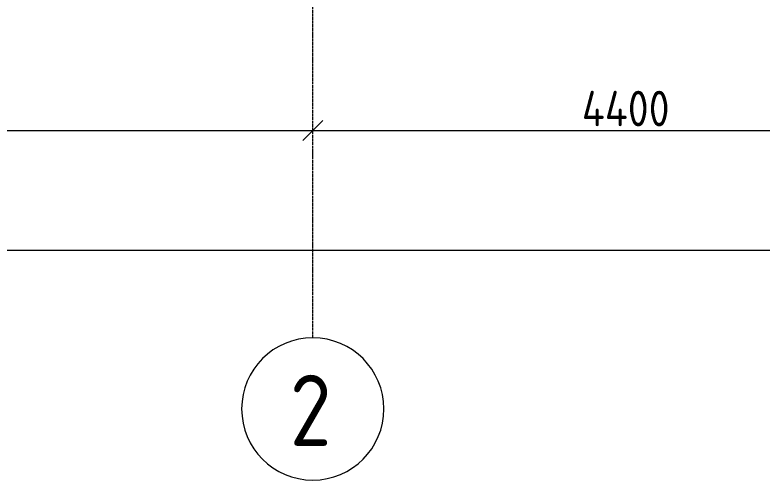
# Model space of a CAD drawing. Header units: millimetres. Extents: x -60946 to 138510, y -262288 to 24501.
# Drawn here: x -15684 to -10432, y -109923 to -106653 of the extents above; entities that cross this region are included whole.
import ezdxf

# ---------------------------------------------------------------- set-up
doc = ezdxf.new("R2010")
doc.units = ezdxf.units.MM
doc.linetypes.add('ADSK_Линия сетки', pattern=[25, 20, -2.5, 0, -2.5])
doc.layers.add('Оси', color=7, linetype='Continuous', lineweight=9)
doc.layers.add('Размеры', color=7, linetype='Continuous', lineweight=9)
doc.styles.add('GOST Common', font='', dxfattribs={"width": 0.9, "height": 500})
doc.styles.add('GOST Common_2', font='', dxfattribs={"width": 0.9, "height": 250})
doc.styles.get('GOST Common').set_extended_font_data('GOST Common')
doc.styles.get('GOST Common_2').set_extended_font_data('GOST Common')
doc.dimstyles.new('ADSK_Основной_2_5_мм', dxfattribs={"dimscale": 304.8, "dimtxt": 251.428749, "dimasz": 0.463911, "dimexe": 0.492126, "dimexo": 0.984252, "dimgap": 0.098425, "dimtad": 1, "dimrnd": 0.01, "dimdsep": 46, "dimtxsty": 'GOST Common_2', "dimblk1": 'OBLIQUE', "dimblk2": 'OBLIQUE', "dimsah": 1, "dimcen": 0.09, "dimdle": 0.492126, "dimazin": 2, "dimtfac": 1, "dimtdec": 4, "dimtix": 1, "dimtmove": 0, "dimatfit": 3, "dimfxl": 1, "dimtvp": 1, "dimtolj": 1, "dimtzin": 0, "dimlwd": 20, "dimlwe": 20, "dimarcsym": 2})

# ---------------------------------------------------------------- blocks, each defined once
blk = doc.blocks.new('Ось сетки - Круг_Ø10 мм-8259-Кладочный план 2-го этаж')
at = {"layer": 'Оси', "lineweight": 20}
for start, end in [(360, 180), (180, 360)]:
    blk.add_arc((0, 0), 5, start, end, dxfattribs=at)
blk = doc.blocks.new('_Oblique')
at = {"color": 0, "linetype": 'ByBlock', "lineweight": -2}
blk.add_line((-0.5, -0.5), (0.5, 0.5), dxfattribs=at)
blk = doc.blocks.new('*D4376')
at = {"layer": 'Defpoints', "color": 0, "transparency": 16777216}
for p in [(-19590.6, -107366.3), (-13590.6, -107366.3), (-13590.6, -107466.3)]:
    blk.add_point(p, dxfattribs=at)
at = {"layer": 'Размеры', "color": 0, "lineweight": 20, "transparency": 16777216}
for p, q in [((-19740.6, -107466.3), (-13440.6, -107466.3)), ((-19590.6, -107666.3), (-19590.6, -107616.3)), ((-13590.6, -107666.3), (-13590.6, -107616.3))]:
    blk.add_line(p, q, dxfattribs=at)
at = {"layer": 'Размеры', "color": 0, "lineweight": 20, "transparency": 16777216, "xscale": 141.4, "yscale": 141.4, "zscale": 141.4, "rotation": 180}
blk.add_blockref('_Oblique', (-19590.6, -107466.3), dxfattribs=at)
at = {"layer": 'Размеры', "color": 0, "lineweight": 20, "transparency": 16777216, "xscale": 141.4, "yscale": 141.4, "zscale": 141.4}
blk.add_blockref('_Oblique', (-13590.6, -107466.3), dxfattribs=at)
at = {"layer": 'Размеры', "color": 0, "lineweight": 9, "transparency": 16777216, "insert": (-16590.6, -107311.3), "char_height": 250, "width": 756.843, "attachment_point": 5, "style": 'GOST Common_2'}
blk.add_mtext('\\A1;6000', dxfattribs=at)
blk = doc.blocks.new('*D4377')
at = {"layer": 'Defpoints', "color": 0, "transparency": 16777216}
for p in [(-13590.6, -107366.3), (-9190.6, -107366.3), (-9190.6, -107466.3)]:
    blk.add_point(p, dxfattribs=at)
at = {"layer": 'Размеры', "color": 0, "lineweight": 20, "transparency": 16777216}
for p, q in [((-13740.6, -107466.3), (-9040.6, -107466.3)), ((-13590.6, -107666.3), (-13590.6, -107616.3)), ((-9190.6, -107666.3), (-9190.6, -107616.3))]:
    blk.add_line(p, q, dxfattribs=at)
at = {"layer": 'Размеры', "color": 0, "lineweight": 20, "transparency": 16777216, "xscale": 141.4, "yscale": 141.4, "zscale": 141.4, "rotation": 180}
blk.add_blockref('_Oblique', (-13590.6, -107466.3), dxfattribs=at)
at = {"layer": 'Размеры', "color": 0, "lineweight": 20, "transparency": 16777216, "xscale": 141.4, "yscale": 141.4, "zscale": 141.4}
blk.add_blockref('_Oblique', (-9190.6, -107466.3), dxfattribs=at)
at = {"layer": 'Размеры', "color": 0, "lineweight": 9, "transparency": 16777216, "insert": (-11390.6, -107311.3), "char_height": 250, "width": 807.981, "attachment_point": 5, "style": 'GOST Common_2'}
blk.add_mtext('\\A1;4400', dxfattribs=at)
blk = doc.blocks.new('*D4400')
at = {"layer": 'Defpoints', "color": 0, "transparency": 16777216}
for p in [(-19590.6, -108206.3), (61609.4, -108206.3), (61609.4, -108306.3)]:
    blk.add_point(p, dxfattribs=at)
at = {"layer": 'Размеры', "color": 0, "lineweight": 20, "transparency": 16777216}
for p, q in [((-19740.6, -108306.3), (61759.4, -108306.3)), ((-19590.6, -108506.3), (-19590.6, -108456.3)), ((61609.4, -108506.3), (61609.4, -108456.3))]:
    blk.add_line(p, q, dxfattribs=at)
at = {"layer": 'Размеры', "color": 0, "lineweight": 20, "transparency": 16777216, "xscale": 141.4, "yscale": 141.4, "zscale": 141.4, "rotation": 180}
blk.add_blockref('_Oblique', (-19590.6, -108306.3), dxfattribs=at)
at = {"layer": 'Размеры', "color": 0, "lineweight": 20, "transparency": 16777216, "xscale": 141.4, "yscale": 141.4, "zscale": 141.4}
blk.add_blockref('_Oblique', (61609.4, -108306.3), dxfattribs=at)
at = {"layer": 'Размеры', "color": 0, "lineweight": 9, "transparency": 16777216, "insert": (21009.4, -108151.3), "char_height": 250, "width": 889.802, "attachment_point": 5, "style": 'GOST Common_2'}
blk.add_mtext('\\A1;81200', dxfattribs=at)

msp = doc.modelspace()

# ---------------------------------------------------------------- linework, layer by layer
at = {"layer": 'Оси', "linetype": 'ADSK_Линия сетки', "lineweight": 5}
msp.add_line((-13590.6385, -108922.9178), (-13590.6385, -73448.1214), dxfattribs=at)

# ---------------------------------------------------------------- block references
at = {"layer": 'Оси', "lineweight": 20, "xscale": 99.99999999999993, "yscale": 99.99999999999993, "zscale": 99.99999999999993}
msp.add_blockref('Ось сетки - Круг_Ø10 мм-8259-Кладочный план 2-го этаж', (-13590.6385, -109422.9178), dxfattribs=at)

# ---------------------------------------------------------------- texts
at = {"layer": 'Оси', "insert": (-13752.1192, -109183.0512), "char_height": 500, "width": 389.620125, "attachment_point": 1, "style": 'GOST Common'}
msp.add_mtext('\\fGOST Common|b0|i0|c204|p34|;\\W.9;2', dxfattribs=at)

# ---------------------------------------------------------------- dimensions: what is measured, and where the dimension line sits
at = {"layer": 'Размеры', "lineweight": 9}
for base, p1, p2, override, picture, middle in [((-13590.6385, -107466.29), (-19590.6385, -107366.3051), (-13590.6385, -107366.3051), {"dimpost": '<>', "dimfxl": 6000}, '*D4376', (-16590.6385, -107311.29)), ((-9190.6385, -107466.29), (-13590.6385, -107366.3051), (-9190.6385, -107366.3051), {"dimpost": '<>', "dimfxl": 4400}, '*D4377', (-11390.6385, -107311.29)), ((61609.3615, -108306.29), (-19590.6385, -108206.3051), (61609.3615, -108206.3051), {"dimpost": '<>', "dimfxl": 81200}, '*D4400', (21009.3615, -108151.29))]:
    dim = msp.add_linear_dim(base=base, p1=p1, p2=p2, dimstyle='ADSK_Основной_2_5_мм', override=override, dxfattribs=at)
    dim.commit()
    dim.dimension.update_dxf_attribs({"geometry": picture, "text_midpoint": middle})

doc.saveas('drawing.dxf')
